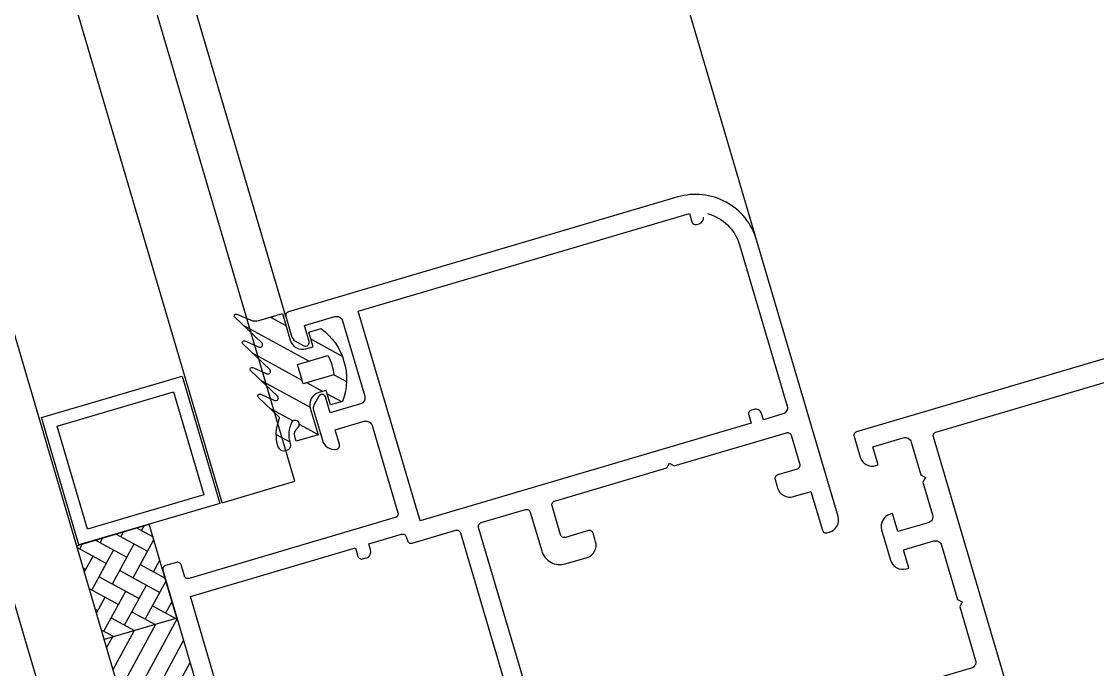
# Model space of a CAD drawing. Header units: millimetres. Extents: x 62878 to 70819, y -67946 to -61850.
# Drawn here: x 63398.44 to 63406.95, y -64647.43 to -64642.3 of the extents above; entities that cross this region are included whole.
import ezdxf

# ---------------------------------------------------------------- set-up
doc = ezdxf.new("R2010")
doc.units = ezdxf.units.MM
doc.layers.add('DOGRAMA', color=171, linetype='Continuous', lineweight=0)

msp = doc.modelspace()

# ---------------------------------------------------------------- hatches: boundary and pattern name
at = {"layer": 'DOGRAMA', "lineweight": -2}
h = msp.add_hatch(dxfattribs=at)
h.set_pattern_fill('ANSI31', color=256, scale=0.05, angle=433.50578, style=0)
h.set_pattern_definition([(331.42666, (63382.27254, -64540.22272), (0.07592747, 0.13941514), [])])
edge = h.paths.add_edge_path(flags=16)
edge.add_arc((63400.5131, -64645.1334), 0.4, 4.8897, 27.96362, ccw=False)
edge.add_line((63400.9116, -64645.0993), (63400.67, -64645.1706))
edge.add_line((63400.67, -64645.1706), (63400.6248, -64645.0171))
edge.add_line((63400.6248, -64645.0171), (63400.8664, -64644.9459))
edge = h.paths.add_edge_path()
edge.add_arc((63400.5131, -64645.1334), 0.5, -20.44324, 53.29656, ccw=False)
edge.add_line((63400.9816, -64645.3081), (63400.8857, -64645.3363))
edge.add_line((63400.8857, -64645.3363), (63400.8518, -64645.2212))
edge.add_line((63400.8518, -64645.2212), (63400.7942, -64645.2382))
edge.add_arc((63400.8225, -64645.3341), 0.1, 106.42666, 196.42666)
edge.add_line((63400.7266, -64645.3624), (63400.7888, -64645.5734))
edge.add_line((63400.7888, -64645.5734), (63400.6161, -64645.6243))
edge.add_line((63400.6161, -64645.6243), (63400.605, -64645.5865))
edge.add_arc((63400.6673, -64645.5681), 0.065, 128.01732, 196.42666, ccw=False)
edge.add_arc((63400.6071, -64645.4911), 0.0327, 308.01732, 501.85694)
edge.add_arc((63400.7549, -64645.569), 0.1993, 150.51044, 200.77634)
edge.add_arc((63400.5202, -64645.6526), 0.05, -162.60118, 14.91205, ccw=False)
edge.add_arc((63400.7811, -64645.571), 0.3233, 158.041, 197.36731, ccw=False)
edge.add_arc((63400.4627, -64645.4426), 0.02, 338.041, 406.42666)
edge.add_line((63400.4764, -64645.4281), (63400.317, -64645.2765))
edge.add_arc((63400.3274, -64645.2656), 0.015, 66.42666, 226.42666, ccw=False)
edge.add_line((63400.3334, -64645.2518), (63400.4462, -64645.3011))
edge.add_arc((63400.4542, -64645.2828), 0.02, 246.42666, 406.42666)
edge.add_line((63400.468, -64645.2683), (63400.2548, -64645.0654))
edge.add_arc((63400.2652, -64645.0546), 0.015, 66.42666, 226.42666, ccw=False)
edge.add_line((63400.2712, -64645.0408), (63400.384, -64645.0901))
edge.add_arc((63400.392, -64645.0717), 0.02, 246.42666, 406.42666)
edge.add_line((63400.4058, -64645.0572), (63400.1926, -64644.8544))
edge.add_arc((63400.2029, -64644.8436), 0.015, 66.42666, 226.42666, ccw=False)
edge.add_line((63400.2089, -64644.8298), (63400.3218, -64644.879))
edge.add_arc((63400.3298, -64644.8607), 0.02, 246.42666, 406.42666)
edge.add_line((63400.3436, -64644.8462), (63400.1304, -64644.6434))
edge.add_arc((63400.1407, -64644.6325), 0.015, 66.42666, 226.42666, ccw=False)
edge.add_line((63400.1467, -64644.6188), (63400.252, -64644.6647))
edge.add_arc((63400.292, -64644.5731), 0.1, 246.42666, 286.42666)
edge.add_line((63400.3203, -64644.669), (63400.506, -64644.6142))
edge.add_line((63400.506, -64644.6142), (63400.5682, -64644.8253))
edge.add_arc((63400.6641, -64644.797), 0.1, 196.42666, 286.42666)
edge.add_line((63400.6924, -64644.8929), (63400.7499, -64644.8759))
edge.add_line((63400.7499, -64644.8759), (63400.716, -64644.7608))
edge.add_line((63400.716, -64644.7608), (63400.8119, -64644.7326))
h = msp.add_hatch(dxfattribs=at)
h.set_pattern_fill('AR-HBONE', color=256, scale=0.03, angle=433.50578, style=0)
h.set_pattern_definition([(331.42666, (63432.6439, -64632.19234), (0.16277867, 0.04799068), [0.36, -0.12]), (61.42666, (63432.74929, -64632.24973), (0.16277867, 0.04799068), [0.36, -0.12])])
h.paths.add_polyline_path([(63399.5247, -64646.5195), (63399.454, -64646.2797), (63398.8785, -64646.4494), (63399.0972, -64647.1913), (63399.6728, -64647.0216)])
h = msp.add_hatch(dxfattribs=at)
h.set_pattern_fill('ANSI31', color=256, scale=0.04, angle=433.50578, style=0)
h.set_pattern_definition([(61.42666, (63450.20762, -64770.65042), (0.11153211, -0.06074198), [])])
h.paths.add_polyline_path([(63399.7246, -64647.2946, 0.414214), (63399.7587, -64647.3132), (63400.1271, -64648.5626, 0.153231), (63399.5798, -64648.8281), (63399.1754, -64647.4565)])
h.paths.add_polyline_path([(63399.6728, -64647.0216), (63399.7432, -64647.2605, 0.414214), (63399.7246, -64647.2946), (63399.1754, -64647.4565), (63399.0972, -64647.1913)])

# ---------------------------------------------------------------- linework, layer by layer
for p, q in [((63399.5798, -64648.8281), (63371.9275, -64555.0348)), ((63398.976, -64648.9019), (63371.3466, -64555.1862)), ((63404.2539, -64644.0305), (63380.2245, -64562.5256)), ((63400.605, -64645.9404), (63376.1232, -64562.9007)), ((63400.0295, -64646.11), (63375.5477, -64563.0704)), ((63400.5337, -64644.6374), (63376.7701, -64564.0341)), ((63400.0295, -64646.11), (63400.605, -64645.9404)), ((63398.8785, -64646.4494), (63399.454, -64646.2797)), ((63399.6728, -64647.0216), (63399.454, -64646.2797)), ((63399.6728, -64647.0216), (63399.0972, -64647.1913)), ((63399.6728, -64647.0216), (63399.0972, -64647.1913))]:
    msp.add_line(p, q, dxfattribs=at)
at = {"layer": 'DOGRAMA', "lineweight": -2, "ltscale": 0.5}
for points in [[(63415.1553, -64642.5681), (63405.0455, -64645.5487, 0.414214), (63405.0252, -64645.5859), (63405.0733, -64645.749, 0.414214), (63405.1975, -64645.8166), (63405.2167, -64645.811), (63405.1743, -64645.6671), (63405.4141, -64645.5964, -0.414214), (63405.4762, -64645.6302), (63405.5525, -64645.8892), (63405.5898, -64645.9095), (63405.5695, -64645.9467), (63405.6458, -64646.2057, -0.414214), (63405.612, -64646.2678), (63405.3722, -64646.3385), (63405.3298, -64646.1946), (63405.3106, -64646.2003, 0.414214), (63405.243, -64646.3245), (63405.3137, -64646.5643, 0.414214), (63405.4379, -64646.6319), (63405.4571, -64646.6263), (63405.4146, -64646.4824), (63405.6544, -64646.4117, -0.414214), (63405.7165, -64646.4455), (63405.8429, -64646.8741), (63405.8802, -64646.8944), (63405.8599, -64646.9317), (63405.9852, -64647.3567, -0.414214), (63405.9514, -64647.4188), (63404.2248, -64647.9279)], [(63415.1553, -64642.5681), (63405.0455, -64645.5487, 0.414214), (63405.0252, -64645.5859), (63405.0733, -64645.749, 0.414214), (63405.1975, -64645.8166), (63405.2167, -64645.811), (63405.1743, -64645.6671), (63405.4141, -64645.5964, -0.414214), (63405.4762, -64645.6302), (63405.5525, -64645.8892), (63405.5898, -64645.9095), (63405.5695, -64645.9467), (63405.6458, -64646.2057, -0.414214), (63405.612, -64646.2678), (63405.3722, -64646.3385), (63405.3298, -64646.1946), (63405.3106, -64646.2003, 0.414214), (63405.243, -64646.3245), (63405.3137, -64646.5643, 0.414214), (63405.4379, -64646.6319), (63405.4571, -64646.6263), (63405.4146, -64646.4824), (63405.6544, -64646.4117, -0.414214), (63405.7165, -64646.4455), (63405.8429, -64646.8741), (63405.8802, -64646.8944), (63405.8599, -64646.9317), (63405.9852, -64647.3567, -0.414214), (63405.9514, -64647.4188), (63404.2248, -64647.9279)], [(63402.572, -64648.0503), (63402.0573, -64646.3045, -0.414214), (63402.0776, -64646.2673), (63402.4277, -64646.1641, -0.414214), (63402.465, -64646.1844), (63402.5555, -64646.4913, 0.414214), (63402.7417, -64646.5928), (63402.9144, -64646.5419, 0.414214), (63402.982, -64646.4177), (63402.9764, -64646.3985), (63402.9622, -64646.3505, 0.414214), (63402.925, -64646.3302), (63402.7427, -64646.3839, -0.414214), (63402.7055, -64646.3637), (63402.6376, -64646.1335, -0.414214), (63402.6579, -64646.0962), (63403.5451, -64645.8346), (63403.5654, -64645.7974), (63403.6027, -64645.8176), (63404.4899, -64645.5561, -0.414214), (63404.5272, -64645.5764), (63404.5951, -64645.8066, -0.414214), (63404.5748, -64645.8438), (63404.4213, -64645.8891, 0.414214), (63404.401, -64645.9263), (63404.4152, -64645.9743), (63404.4208, -64645.9935, 0.414214), (63404.545, -64646.0611), (63404.6841, -64646.0201), (63404.7746, -64646.327, 0.414214), (63404.8118, -64646.3473), (63404.831, -64646.3417, 0.414214), (63404.8987, -64646.2175), (63404.2539, -64644.0305, 0.414214), (63403.6329, -64643.6924), (63400.5539, -64644.6001, 0.414214), (63400.5337, -64644.6374), (63400.5815, -64644.7997, 0.19911), (63400.6056, -64644.8295), (63400.6765, -64644.8681, 0.668097), (63400.7171, -64644.8353), (63400.6799, -64644.7089), (63400.9197, -64644.6382, -0.414214), (63400.9818, -64644.6721), (63401.1571, -64645.2668, -0.414214), (63401.1233, -64645.3288), (63400.8835, -64645.3995), (63400.8462, -64645.2732, 0.668097), (63400.7943, -64645.2677), (63400.7557, -64645.3386, 0.198962), (63400.7516, -64645.3766), (63400.8223, -64645.6164, 0.372839), (63400.9325, -64645.6871, 0.45685), (63400.957, -64645.6489), (63400.9231, -64645.5338), (63401.1533, -64645.466, -0.414214), (63401.2154, -64645.4998), (63401.419, -64646.1904, -0.414214), (63401.3987, -64646.2277), (63399.7681, -64646.7084, -0.414214), (63399.7308, -64646.6881), (63399.7054, -64646.6018, 0.414214), (63399.6681, -64646.5815), (63399.5818, -64646.6069, 0.414214), (63399.5615, -64646.6442), (63400.1469, -64648.6297, 0.414214)], [(63403.8664, -64643.8239, -0.26214), (63404.1196, -64644.0701), (63404.4957, -64645.3459, -0.414214), (63404.4619, -64645.408), (63404.3084, -64645.4532), (63404.2943, -64645.4052, 0.414214), (63404.2322, -64645.3714), (63404.213, -64645.3771, 0.414214), (63404.1927, -64645.4143), (63404.2125, -64645.4815), (63401.594, -64646.2535), (63401.1047, -64644.5941), (63403.7233, -64643.8221), (63403.7431, -64643.8892, 0.414214), (63403.7804, -64643.9095), (63403.7995, -64643.9039, 0.361813), (63403.8351, -64643.8507)]]:
    msp.add_lwpolyline(points, format="xyb", dxfattribs=at)
msp.add_lwpolyline([(63412.9042, -64643.4194), (63413.2399, -64643.3204), (63415.0336, -64642.7916, -0.414214), (63415.0708, -64642.8119), (63416.366, -64647.205, -0.414214), (63416.3457, -64647.2422), (63414.552, -64647.771), (63414.2163, -64647.87), (63406.9841, -64650.0022, -0.414214), (63406.9468, -64649.982), (63405.6516, -64645.5889, -0.414214), (63405.6719, -64645.5516)], format="xyb", close=True, dxfattribs=at)
msp.add_lwpolyline([(63412.9042, -64643.4194), (63413.2399, -64643.3204), (63415.0336, -64642.7916, -0.414214), (63415.0708, -64642.8119), (63416.366, -64647.205, -0.414214), (63416.3457, -64647.2422), (63414.552, -64647.771), (63414.2163, -64647.87), (63406.9841, -64650.0022, -0.414214), (63406.9468, -64649.982), (63405.6516, -64645.5889, -0.414214), (63405.6719, -64645.5516)], format="xyb", close=True, dxfattribs=at)
at = {"layer": 'DOGRAMA', "lineweight": -2}
for points in [[(63400.8119, -64644.7326, -0.333333), (63400.9816, -64645.3081), (63400.8857, -64645.3363), (63400.8518, -64645.2212), (63400.7942, -64645.2382, 0.414214), (63400.7266, -64645.3624), (63400.7888, -64645.5734), (63400.6161, -64645.6243), (63400.605, -64645.5865, -0.307685), (63400.6273, -64645.5169, 1.128702), (63400.5814, -64645.4709, 0.222912), (63400.5686, -64645.6397, -0.978531), (63400.4725, -64645.6675, -0.173298), (63400.4812, -64645.4501, 0.307572), (63400.4764, -64645.4281), (63400.317, -64645.2765, -0.8391), (63400.3334, -64645.2518), (63400.4462, -64645.3011, 0.8391), (63400.468, -64645.2683), (63400.2548, -64645.0654, -0.8391), (63400.2712, -64645.0408), (63400.384, -64645.0901, 0.8391), (63400.4058, -64645.0572), (63400.1926, -64644.8544, -0.8391), (63400.2089, -64644.8298), (63400.3218, -64644.879, 0.8391), (63400.3436, -64644.8462), (63400.1304, -64644.6434, -0.8391), (63400.1467, -64644.6188), (63400.252, -64644.6647, 0.176327), (63400.3203, -64644.669), (63400.506, -64644.6142), (63400.5682, -64644.8253, 0.414214), (63400.6924, -64644.8929), (63400.7499, -64644.8759), (63400.716, -64644.7608)], [(63400.8664, -64644.9459, -0.101021), (63400.9116, -64645.0993), (63400.67, -64645.1706), (63400.6248, -64645.0171)], [(63400.8664, -64644.9459, -0.101021), (63400.9116, -64645.0993), (63400.67, -64645.1706), (63400.6248, -64645.0171)]]:
    msp.add_lwpolyline(points, format="xyb", close=True, dxfattribs=at)
for points in [[(63398.8977, -64646.4437), (63398.6008, -64645.4366), (63399.7134, -64645.1085), (63400.0103, -64646.1157)], [(63398.9653, -64646.3195), (63398.725, -64645.5042), (63399.6458, -64645.2327), (63399.8862, -64646.048)]]:
    msp.add_lwpolyline(points, close=True, dxfattribs=at)
at = {"layer": 'DOGRAMA', "linetype": 'ByBlock', "lineweight": -2}
msp.add_lwpolyline([(63400.1465, -64648.0981), (63399.7789, -64646.8512), (63401.0834, -64646.4666), (63401.1032, -64646.5337, 0.414214), (63401.1404, -64646.554), (63401.1692, -64646.5455, 0.414214), (63401.203, -64646.4834), (63401.1889, -64646.4355), (63401.4479, -64646.3591, -0.414214), (63401.4851, -64646.3794), (63401.4936, -64646.4082, 0.414214), (63401.5309, -64646.4285), (63401.8762, -64646.3267, -0.414214), (63401.9134, -64646.347), (63402.2726, -64647.5651, -0.414214)], format="xyb", dxfattribs=at)

doc.saveas('drawing.dxf')
